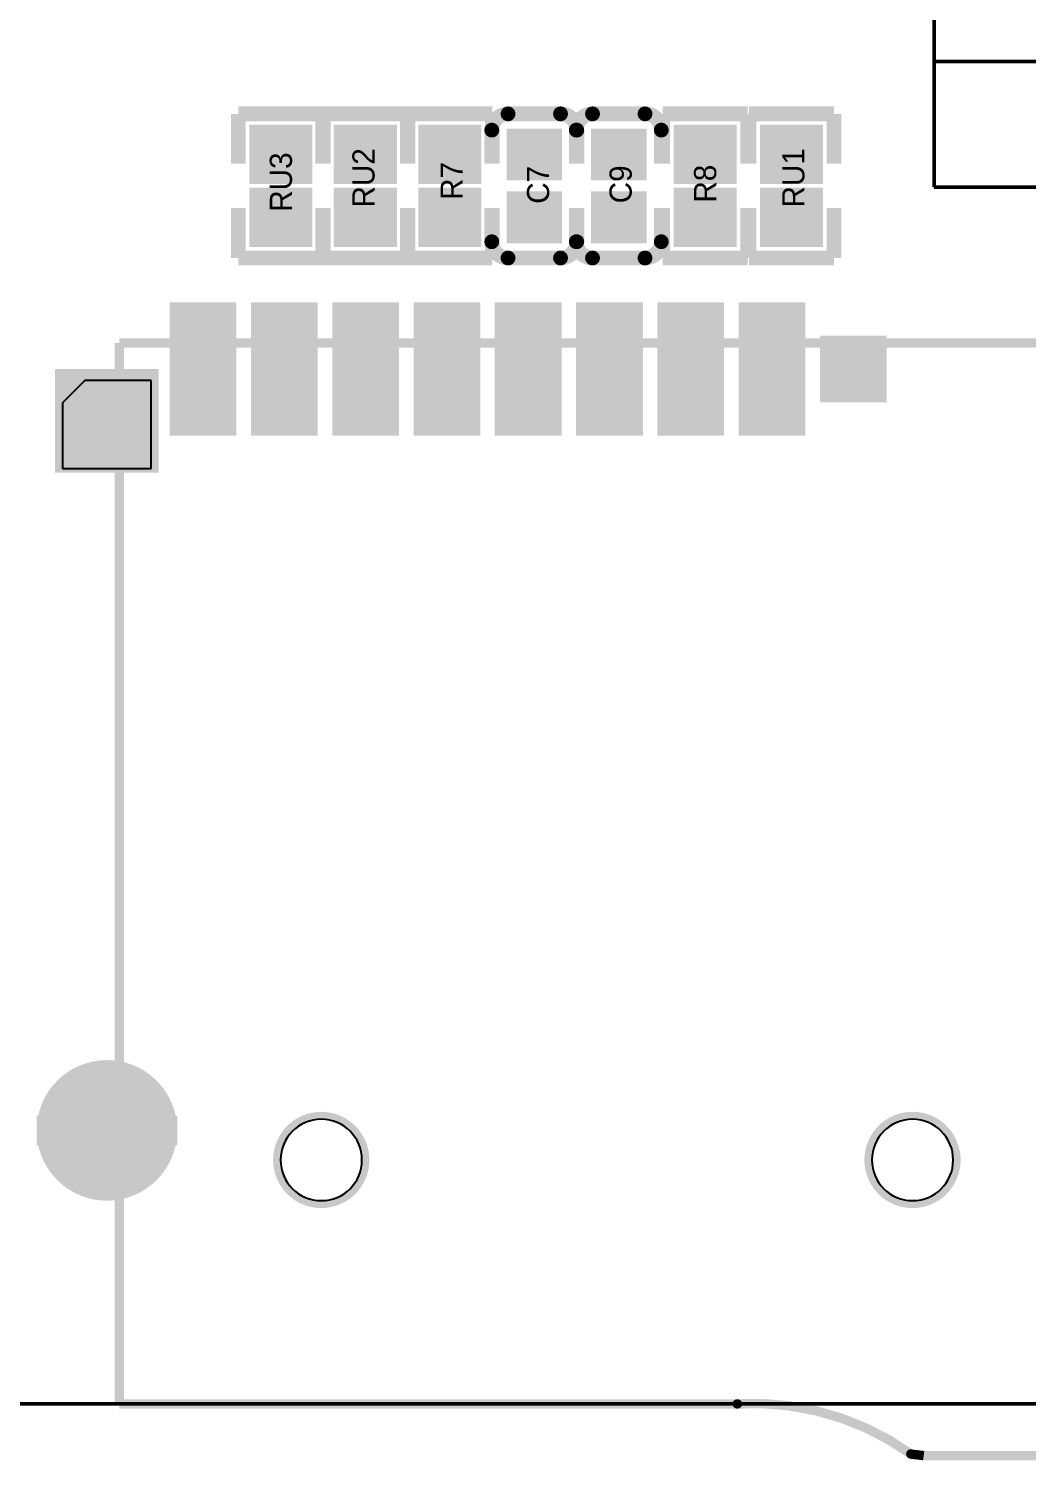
# Model space of a CAD drawing. Header units: millimetres. Extents: x -73.5 to 21.8, y -0.8 to 75.3.
# Drawn here: x -26.27 to -12.76, y -0.79 to 18.58 of the extents above; entities that cross this region are included whole.
import ezdxf

# ---------------------------------------------------------------- set-up
doc = ezdxf.new("R2010")
doc.units = ezdxf.units.MM
for name, color, linetype in [('BottomLayer', 5, 'Continuous'), ('BottomOverlay', 54, 'Continuous'), ('BottomSolder', 6, 'Continuous'), ('KeepOutLayer', 6, 'Continuous'), ('MidLayer1', 16, 'Continuous'), ('MidLayer2', 76, 'Continuous'), ('MultiLayer', 9, 'Continuous'), ('TopLayer', 1, 'Continuous'), ('TopOverlay', 2, 'Continuous'), ('TopPaste', 8, 'Continuous'), ('TopSolder', 216, 'Continuous')]:
    doc.layers.add(name, color=color, linetype=linetype)

msp = doc.modelspace()

# ---------------------------------------------------------------- linework, layer by layer
at = {"layer": 'BottomLayer'}
for points in [[(-22.863, 3.275, 1), (-21.763, 3.275, 1)], [(-14.863, 3.275, 1), (-13.763, 3.275, 1)]]:
    msp.add_lwpolyline(points, format="xyb", close=True, dxfattribs=at)
at = {"layer": 'BottomOverlay', "const_width": 0.05}
for points in [[(-14.021, 16.434), (-14.021, 30.226)], [(-14.021, 18.136), (-6.02, 18.136)], [(-14.021, 16.434), (-10.109, 16.434)]]:
    msp.add_lwpolyline(points, dxfattribs=at)
at = {"layer": 'BottomSolder', "const_width": 0.102}
for points in [[(-22.914, 3.275, 1), (-21.713, 3.275, 1)], [(-14.914, 3.275, 1), (-13.713, 3.275, 1)]]:
    msp.add_lwpolyline(points, format="xyb", close=True, dxfattribs=at)
at = {"layer": 'KeepOutLayer', "const_width": 0.05}
msp.add_lwpolyline([(-63.932, -0.025), (-1.727, -0.025)], dxfattribs=at)
at = {"layer": 'MidLayer1'}
for points in [[(-22.863, 3.275, 1), (-21.763, 3.275, 1)], [(-14.863, 3.275, 1), (-13.763, 3.275, 1)]]:
    msp.add_lwpolyline(points, format="xyb", close=True, dxfattribs=at)
at = {"layer": 'MidLayer2'}
for points in [[(-22.863, 3.275, 1), (-21.763, 3.275, 1)], [(-14.863, 3.275, 1), (-13.763, 3.275, 1)]]:
    msp.add_lwpolyline(points, format="xyb", close=True, dxfattribs=at)
at = {"layer": 'MultiLayer'}
for points in [[(-22.863, 3.275, 1), (-21.763, 3.275, 1)], [(-14.863, 3.275, 1), (-13.763, 3.275, 1)]]:
    msp.add_lwpolyline(points, format="xyb", close=True, dxfattribs=at)
at = {"layer": 'TopLayer'}
for p, q in [((-25.513, 13.818), (-25.813, 13.518)), ((-24.613, 13.818), (-25.513, 13.818)), ((-24.613, 12.629), (-24.613, 13.818)), ((-25.813, 13.518), (-25.813, 12.629)), ((-25.813, 12.629), (-24.613, 12.629))]:
    msp.add_line(p, q, dxfattribs=at)
for points, const_width in [([(-23.022, 16.577), (-23.022, 17.177)], 0.325), ([(-22.698, 16.577), (-22.698, 17.177)], 0.325), ([(-21.879, 16.577), (-21.879, 17.177)], 0.325), ([(-21.555, 16.577), (-21.555, 17.177)], 0.325), ([(-20.736, 17.177), (-20.736, 16.577)], 0.325), ([(-20.412, 17.177), (-20.412, 16.577)], 0.325), ([(-19.593, 16.577), (-19.593, 17.177)], 0.325), ([(-19.269, 16.577), (-19.269, 17.177)], 0.325), ([(-18.45, 16.577), (-18.45, 17.177)], 0.325), ([(-18.126, 16.577), (-18.126, 17.177)], 0.325), ([(-17.282, 17.177), (-17.282, 16.577)], 0.325), ([(-16.957, 17.177), (-16.957, 16.577)], 0.325), ([(-16.114, 16.577), (-16.114, 17.177)], 0.325), ([(-15.789, 16.577), (-15.789, 17.177)], 0.325), ([(-23.185, 17.027), (-22.535, 17.027)], 0.3), ([(-22.042, 17.027), (-21.392, 17.027)], 0.3), ([(-20.249, 17.027), (-20.899, 17.027)], 0.3), ([(-19.756, 17.027), (-19.106, 17.027)], 0.3), ([(-18.613, 17.027), (-17.963, 17.027)], 0.3), ([(-16.795, 17.027), (-17.445, 17.027)], 0.3), ([(-16.276, 17.027), (-15.626, 17.027)], 0.3), ([(-23.185, 16.727), (-22.535, 16.727)], 0.3), ([(-22.042, 16.727), (-21.392, 16.727)], 0.3), ([(-20.249, 16.727), (-20.899, 16.727)], 0.3), ([(-19.756, 16.727), (-19.106, 16.727)], 0.3), ([(-18.613, 16.727), (-17.963, 16.727)], 0.3), ([(-16.795, 16.727), (-17.445, 16.727)], 0.3), ([(-16.276, 16.727), (-15.626, 16.727)], 0.3), ([(-23.022, 15.727), (-23.022, 16.327)], 0.325), ([(-22.698, 15.727), (-22.698, 16.327)], 0.325), ([(-21.879, 15.727), (-21.879, 16.327)], 0.325), ([(-21.555, 15.727), (-21.555, 16.327)], 0.325), ([(-20.736, 16.327), (-20.736, 15.727)], 0.325), ([(-20.412, 16.327), (-20.412, 15.727)], 0.325), ([(-19.593, 15.727), (-19.593, 16.327)], 0.325), ([(-19.269, 15.727), (-19.269, 16.327)], 0.325), ([(-18.45, 15.727), (-18.45, 16.327)], 0.325), ([(-18.126, 15.727), (-18.126, 16.327)], 0.325), ([(-17.282, 16.327), (-17.282, 15.727)], 0.325), ([(-16.957, 16.327), (-16.957, 15.727)], 0.325), ([(-16.114, 15.727), (-16.114, 16.327)], 0.325), ([(-15.789, 15.727), (-15.789, 16.327)], 0.325), ([(-23.185, 16.177), (-22.535, 16.177)], 0.3), ([(-22.042, 16.177), (-21.392, 16.177)], 0.3), ([(-20.249, 16.177), (-20.899, 16.177)], 0.3), ([(-19.756, 16.177), (-19.106, 16.177)], 0.3), ([(-18.613, 16.177), (-17.963, 16.177)], 0.3), ([(-16.795, 16.177), (-17.445, 16.177)], 0.3), ([(-16.276, 16.177), (-15.626, 16.177)], 0.3), ([(-23.185, 15.877), (-22.535, 15.877)], 0.3), ([(-22.042, 15.877), (-21.392, 15.877)], 0.3), ([(-20.249, 15.877), (-20.899, 15.877)], 0.3), ([(-19.756, 15.877), (-19.106, 15.877)], 0.3), ([(-18.613, 15.877), (-17.963, 15.877)], 0.3), ([(-16.795, 15.877), (-17.445, 15.877)], 0.3), ([(-16.276, 15.877), (-15.626, 15.877)], 0.3), ([(-24.088, 13.175), (-24.088, 14.775)], 0.35), ([(-23.738, 13.175), (-23.738, 14.775)], 0.35), ([(-22.988, 13.175), (-22.988, 14.775)], 0.35), ([(-22.638, 13.175), (-22.638, 14.775)], 0.35), ([(-21.888, 13.175), (-21.888, 14.775)], 0.35), ([(-21.538, 13.175), (-21.538, 14.775)], 0.35), ([(-20.788, 13.175), (-20.788, 14.775)], 0.35), ([(-20.438, 13.175), (-20.438, 14.775)], 0.35), ([(-19.688, 13.175), (-19.688, 14.775)], 0.35), ([(-19.338, 13.175), (-19.338, 14.775)], 0.35), ([(-18.588, 13.175), (-18.588, 14.775)], 0.35), ([(-18.238, 13.175), (-18.238, 14.775)], 0.35), ([(-17.488, 13.175), (-17.488, 14.775)], 0.35), ([(-17.138, 13.175), (-17.138, 14.775)], 0.35), ([(-16.388, 13.175), (-16.388, 14.775)], 0.35), ([(-16.038, 13.175), (-16.038, 14.775)], 0.35), ([(-24.263, 14.375), (-23.563, 14.375)], 0.8), ([(-23.163, 14.375), (-22.463, 14.375)], 0.8), ([(-22.063, 14.375), (-21.363, 14.375)], 0.8), ([(-20.963, 14.375), (-20.263, 14.375)], 0.8), ([(-19.863, 14.375), (-19.163, 14.375)], 0.8), ([(-18.763, 14.375), (-18.063, 14.375)], 0.8), ([(-17.663, 14.375), (-16.963, 14.375)], 0.8), ([(-16.563, 14.375), (-15.863, 14.375)], 0.8), ([(-15.289, 13.525), (-15.289, 14.425)], 0.35), ([(-14.939, 13.525), (-14.939, 14.425)], 0.35), ([(-25.513, 13.875), (-25.513, 12.675)], 0.6), ([(-24.913, 13.875), (-24.913, 12.675)], 0.6), ([(-24.263, 13.575), (-23.563, 13.575)], 0.8), ([(-23.163, 13.575), (-22.463, 13.575)], 0.8), ([(-22.063, 13.575), (-21.363, 13.575)], 0.8), ([(-20.963, 13.575), (-20.263, 13.575)], 0.8), ([(-19.863, 13.575), (-19.163, 13.575)], 0.8), ([(-18.763, 13.575), (-18.063, 13.575)], 0.8), ([(-17.663, 13.575), (-16.963, 13.575)], 0.8), ([(-16.563, 13.575), (-15.863, 13.575)], 0.8), ([(-25.813, 13.575), (-24.613, 13.575)], 0.6), ([(-25.813, 12.975), (-24.613, 12.975)], 0.6), ([(-25.638, 3.475), (-25.638, 3.875)], 0.85), ([(-24.788, 3.475), (-24.788, 3.875)], 0.85)]:
    msp.add_lwpolyline(points, dxfattribs=dict(at, const_width=const_width))
for points, const_width in [([(-23.01, 16.877, 1), (-22.71, 16.877, 1)], 0.3), ([(-21.867, 16.877, 1), (-21.567, 16.877, 1)], 0.3), ([(-20.724, 16.877, 1), (-20.424, 16.877, 1)], 0.3), ([(-19.581, 16.877, 1), (-19.281, 16.877, 1)], 0.3), ([(-18.438, 16.877, 1), (-18.138, 16.877, 1)], 0.3), ([(-17.27, 16.877, 1), (-16.97, 16.877, 1)], 0.3), ([(-16.101, 16.877, 1), (-15.801, 16.877, 1)], 0.3), ([(-23.01, 16.027, 1), (-22.71, 16.027, 1)], 0.3), ([(-21.867, 16.027, 1), (-21.567, 16.027, 1)], 0.3), ([(-20.724, 16.027, 1), (-20.424, 16.027, 1)], 0.3), ([(-19.581, 16.027, 1), (-19.281, 16.027, 1)], 0.3), ([(-18.438, 16.027, 1), (-18.138, 16.027, 1)], 0.3), ([(-17.27, 16.027, 1), (-16.97, 16.027, 1)], 0.3), ([(-16.101, 16.027, 1), (-15.801, 16.027, 1)], 0.3), ([(-24.088, 13.975, 1), (-23.738, 13.975, 1)], 0.35), ([(-22.988, 13.975, 1), (-22.638, 13.975, 1)], 0.35), ([(-21.888, 13.975, 1), (-21.538, 13.975, 1)], 0.35), ([(-20.788, 13.975, 1), (-20.438, 13.975, 1)], 0.35), ([(-19.688, 13.975, 1), (-19.338, 13.975, 1)], 0.35), ([(-18.588, 13.975, 1), (-18.238, 13.975, 1)], 0.35), ([(-17.488, 13.975, 1), (-17.138, 13.975, 1)], 0.35), ([(-16.388, 13.975, 1), (-16.038, 13.975, 1)], 0.35), ([(-15.289, 13.975, 1), (-14.939, 13.975, 1)], 0.35), ([(-25.513, 13.275, 1), (-24.913, 13.275, 1)], 0.6), ([(-25.638, 3.675, 1), (-24.788, 3.675, 1)], 0.85)]:
    msp.add_lwpolyline(points, format="xyb", close=True, dxfattribs=dict(at, const_width=const_width))
for points, const_width in [([(-15.289, 14.425, 1), (-14.939, 14.425)], 0.35), ([(-14.939, 13.525, 1), (-15.289, 13.525)], 0.35), ([(-24.788, 3.475, 1), (-25.638, 3.475)], 0.85), ([(-25.638, 3.875, 1), (-24.788, 3.875)], 0.85)]:
    msp.add_lwpolyline(points, format="xyb", dxfattribs=dict(at, const_width=const_width))
for points in [[(-22.863, 3.275, 1), (-21.763, 3.275, 1)], [(-14.863, 3.275, 1), (-13.763, 3.275, 1)]]:
    msp.add_lwpolyline(points, format="xyb", close=True, dxfattribs=at)
at = {"layer": 'TopOverlay'}
for points, const_width in [([(-23.435, 16.752), (-23.435, 17.427)], 0.2), ([(-23.435, 17.427), (-22.285, 17.427)], 0.2), ([(-22.292, 16.752), (-22.292, 17.427)], 0.2), ([(-22.292, 17.427), (-21.142, 17.427)], 0.2), ([(-22.285, 16.752), (-22.285, 17.427)], 0.2), ([(-21.149, 16.752), (-21.149, 17.427)], 0.2), ([(-21.149, 17.427), (-19.999, 17.427)], 0.2), ([(-21.142, 16.752), (-21.142, 17.427)], 0.2), ([(-19.999, 16.752), (-19.999, 17.427)], 0.2), ([(-19.786, 17.427), (-19.076, 17.427)], 0.2), ([(-18.643, 17.427), (-17.933, 17.427)], 0.2), ([(-17.695, 16.752), (-17.695, 17.427)], 0.2), ([(-17.695, 17.427), (-16.545, 17.427)], 0.2), ([(-16.545, 16.752), (-16.545, 17.427)], 0.2), ([(-16.526, 16.752), (-16.526, 17.427)], 0.2), ([(-16.526, 17.427), (-15.376, 17.427)], 0.2), ([(-15.376, 16.752), (-15.376, 17.427)], 0.2), ([(-20.006, 16.752), (-20.006, 17.202)], 0.2), ([(-18.863, 16.752), (-18.863, 17.202)], 0.2), ([(-18.856, 16.752), (-18.856, 17.202)], 0.2), ([(-17.713, 16.752), (-17.713, 17.202)], 0.2), ([(-23.435, 15.477), (-23.435, 16.152)], 0.2), ([(-22.292, 15.477), (-22.292, 16.152)], 0.2), ([(-22.285, 15.477), (-22.285, 16.152)], 0.2), ([(-21.149, 15.477), (-21.149, 16.152)], 0.2), ([(-21.142, 15.477), (-21.142, 16.152)], 0.2), ([(-20.006, 15.702), (-20.006, 16.152)], 0.2), ([(-19.999, 15.477), (-19.999, 16.152)], 0.2), ([(-18.863, 15.702), (-18.863, 16.152)], 0.2), ([(-18.856, 15.702), (-18.856, 16.152)], 0.2), ([(-17.713, 15.702), (-17.713, 16.152)], 0.2), ([(-17.695, 15.477), (-17.695, 16.152)], 0.2), ([(-16.545, 15.477), (-16.545, 16.152)], 0.2), ([(-16.526, 15.477), (-16.526, 16.152)], 0.2), ([(-15.376, 15.477), (-15.376, 16.152)], 0.2), ([(-23.435, 15.477), (-22.285, 15.477)], 0.2), ([(-22.292, 15.477), (-21.142, 15.477)], 0.2), ([(-21.149, 15.477), (-19.999, 15.477)], 0.2), ([(-19.786, 15.477), (-19.076, 15.477)], 0.2), ([(-18.643, 15.477), (-17.933, 15.477)], 0.2), ([(-17.695, 15.477), (-16.545, 15.477)], 0.2), ([(-16.526, 15.477), (-15.376, 15.477)], 0.2), ([(-25.044, 14.326), (-10.312, 14.326)], 0.127), ([(-25.044, -0.025), (-25.044, 14.326)], 0.127), ([(-25.044, -0.025), (-16.682, -0.025)], 0.127), ([(-14.335, -0.704), (-14.162, -0.725)], 0.127), ([(-14.162, -0.725), (-10.312, -0.725)], 0.127)]:
    msp.add_lwpolyline(points, dxfattribs=dict(at, const_width=const_width))
for points, const_width in [([(-20.006, 17.207, -0.414214), (-19.786, 17.427)], 0.2), ([(-19.076, 17.427, -0.414214), (-18.856, 17.207)], 0.2), ([(-18.863, 17.207, -0.414214), (-18.643, 17.427)], 0.2), ([(-17.933, 17.427, -0.414214), (-17.713, 17.207)], 0.2), ([(-19.786, 15.477, -0.414214), (-20.006, 15.697)], 0.2), ([(-18.856, 15.697, -0.414214), (-19.076, 15.477)], 0.2), ([(-18.643, 15.477, -0.414214), (-18.863, 15.697)], 0.2), ([(-17.713, 15.697, -0.414214), (-17.933, 15.477)], 0.2), ([(-16.683, -0.025, -0.171831), (-14.336, -0.703)], 0.127)]:
    msp.add_lwpolyline(points, format="xyb", dxfattribs=dict(at, const_width=const_width))
for points, const_width in [([(-19.836, 17.427, 1), (-19.736, 17.427, 1)], 0.1), ([(-19.126, 17.427, 1), (-19.026, 17.427, 1)], 0.1), ([(-18.693, 17.427, 1), (-18.593, 17.427, 1)], 0.1), ([(-17.983, 17.427, 1), (-17.883, 17.427, 1)], 0.1), ([(-20.056, 17.207, 1), (-19.956, 17.207, 1)], 0.1), ([(-18.913, 17.207, 1), (-18.813, 17.207, 1)], 0.1), ([(-18.906, 17.207, 1), (-18.806, 17.207, 1)], 0.1), ([(-17.763, 17.207, 1), (-17.663, 17.207, 1)], 0.1), ([(-20.056, 15.697, 1), (-19.956, 15.697, 1)], 0.1), ([(-18.913, 15.697, 1), (-18.813, 15.697, 1)], 0.1), ([(-18.906, 15.697, 1), (-18.806, 15.697, 1)], 0.1), ([(-17.763, 15.697, 1), (-17.663, 15.697, 1)], 0.1), ([(-19.836, 15.477, 1), (-19.736, 15.477, 1)], 0.1), ([(-19.126, 15.477, 1), (-19.026, 15.477, 1)], 0.1), ([(-18.693, 15.477, 1), (-18.593, 15.477, 1)], 0.1), ([(-17.983, 15.477, 1), (-17.883, 15.477, 1)], 0.1), ([(-16.715, -0.025, 1), (-16.651, -0.025, 1)], 0.0635), ([(-14.368, -0.703, 1), (-14.304, -0.703, 1)], 0.0635)]:
    msp.add_lwpolyline(points, format="xyb", close=True, dxfattribs=dict(at, const_width=const_width))
at = {"layer": 'TopPaste'}
for points, const_width in [([(-23.022, 16.577), (-23.022, 17.177)], 0.325), ([(-22.698, 16.577), (-22.698, 17.177)], 0.325), ([(-21.879, 16.577), (-21.879, 17.177)], 0.325), ([(-21.555, 16.577), (-21.555, 17.177)], 0.325), ([(-20.736, 17.177), (-20.736, 16.577)], 0.325), ([(-20.412, 17.177), (-20.412, 16.577)], 0.325), ([(-19.593, 16.577), (-19.593, 17.177)], 0.325), ([(-19.269, 16.577), (-19.269, 17.177)], 0.325), ([(-18.45, 16.577), (-18.45, 17.177)], 0.325), ([(-18.126, 16.577), (-18.126, 17.177)], 0.325), ([(-17.282, 17.177), (-17.282, 16.577)], 0.325), ([(-16.957, 17.177), (-16.957, 16.577)], 0.325), ([(-16.114, 16.577), (-16.114, 17.177)], 0.325), ([(-15.789, 16.577), (-15.789, 17.177)], 0.325), ([(-23.185, 17.027), (-22.535, 17.027)], 0.3), ([(-22.042, 17.027), (-21.392, 17.027)], 0.3), ([(-20.249, 17.027), (-20.899, 17.027)], 0.3), ([(-19.756, 17.027), (-19.106, 17.027)], 0.3), ([(-18.613, 17.027), (-17.963, 17.027)], 0.3), ([(-16.795, 17.027), (-17.445, 17.027)], 0.3), ([(-16.276, 17.027), (-15.626, 17.027)], 0.3), ([(-23.185, 16.727), (-22.535, 16.727)], 0.3), ([(-22.042, 16.727), (-21.392, 16.727)], 0.3), ([(-20.249, 16.727), (-20.899, 16.727)], 0.3), ([(-19.756, 16.727), (-19.106, 16.727)], 0.3), ([(-18.613, 16.727), (-17.963, 16.727)], 0.3), ([(-16.795, 16.727), (-17.445, 16.727)], 0.3), ([(-16.276, 16.727), (-15.626, 16.727)], 0.3), ([(-23.022, 15.727), (-23.022, 16.327)], 0.325), ([(-22.698, 15.727), (-22.698, 16.327)], 0.325), ([(-21.879, 15.727), (-21.879, 16.327)], 0.325), ([(-21.555, 15.727), (-21.555, 16.327)], 0.325), ([(-20.736, 16.327), (-20.736, 15.727)], 0.325), ([(-20.412, 16.327), (-20.412, 15.727)], 0.325), ([(-19.593, 15.727), (-19.593, 16.327)], 0.325), ([(-19.269, 15.727), (-19.269, 16.327)], 0.325), ([(-18.45, 15.727), (-18.45, 16.327)], 0.325), ([(-18.126, 15.727), (-18.126, 16.327)], 0.325), ([(-17.282, 16.327), (-17.282, 15.727)], 0.325), ([(-16.957, 16.327), (-16.957, 15.727)], 0.325), ([(-16.114, 15.727), (-16.114, 16.327)], 0.325), ([(-15.789, 15.727), (-15.789, 16.327)], 0.325), ([(-23.185, 16.177), (-22.535, 16.177)], 0.3), ([(-22.042, 16.177), (-21.392, 16.177)], 0.3), ([(-20.249, 16.177), (-20.899, 16.177)], 0.3), ([(-19.756, 16.177), (-19.106, 16.177)], 0.3), ([(-18.613, 16.177), (-17.963, 16.177)], 0.3), ([(-16.795, 16.177), (-17.445, 16.177)], 0.3), ([(-16.276, 16.177), (-15.626, 16.177)], 0.3), ([(-23.185, 15.877), (-22.535, 15.877)], 0.3), ([(-22.042, 15.877), (-21.392, 15.877)], 0.3), ([(-20.249, 15.877), (-20.899, 15.877)], 0.3), ([(-19.756, 15.877), (-19.106, 15.877)], 0.3), ([(-18.613, 15.877), (-17.963, 15.877)], 0.3), ([(-16.795, 15.877), (-17.445, 15.877)], 0.3), ([(-16.276, 15.877), (-15.626, 15.877)], 0.3), ([(-24.088, 13.175), (-24.088, 14.775)], 0.35), ([(-23.738, 13.175), (-23.738, 14.775)], 0.35), ([(-22.988, 13.175), (-22.988, 14.775)], 0.35), ([(-22.638, 13.175), (-22.638, 14.775)], 0.35), ([(-21.888, 13.175), (-21.888, 14.775)], 0.35), ([(-21.538, 13.175), (-21.538, 14.775)], 0.35), ([(-20.788, 13.175), (-20.788, 14.775)], 0.35), ([(-20.438, 13.175), (-20.438, 14.775)], 0.35), ([(-19.688, 13.175), (-19.688, 14.775)], 0.35), ([(-19.338, 13.175), (-19.338, 14.775)], 0.35), ([(-18.588, 13.175), (-18.588, 14.775)], 0.35), ([(-18.238, 13.175), (-18.238, 14.775)], 0.35), ([(-17.488, 13.175), (-17.488, 14.775)], 0.35), ([(-17.138, 13.175), (-17.138, 14.775)], 0.35), ([(-16.388, 13.175), (-16.388, 14.775)], 0.35), ([(-16.038, 13.175), (-16.038, 14.775)], 0.35), ([(-24.263, 14.375), (-23.563, 14.375)], 0.8), ([(-23.163, 14.375), (-22.463, 14.375)], 0.8), ([(-22.063, 14.375), (-21.363, 14.375)], 0.8), ([(-20.963, 14.375), (-20.263, 14.375)], 0.8), ([(-19.863, 14.375), (-19.163, 14.375)], 0.8), ([(-18.763, 14.375), (-18.063, 14.375)], 0.8), ([(-17.663, 14.375), (-16.963, 14.375)], 0.8), ([(-16.563, 14.375), (-15.863, 14.375)], 0.8), ([(-15.289, 13.525), (-15.289, 14.425)], 0.35), ([(-14.939, 13.525), (-14.939, 14.425)], 0.35), ([(-25.513, 13.875), (-25.513, 12.675)], 0.6), ([(-24.913, 13.875), (-24.913, 12.675)], 0.6), ([(-24.263, 13.575), (-23.563, 13.575)], 0.8), ([(-23.163, 13.575), (-22.463, 13.575)], 0.8), ([(-22.063, 13.575), (-21.363, 13.575)], 0.8), ([(-20.963, 13.575), (-20.263, 13.575)], 0.8), ([(-19.863, 13.575), (-19.163, 13.575)], 0.8), ([(-18.763, 13.575), (-18.063, 13.575)], 0.8), ([(-17.663, 13.575), (-16.963, 13.575)], 0.8), ([(-16.563, 13.575), (-15.863, 13.575)], 0.8), ([(-25.813, 13.575), (-24.613, 13.575)], 0.6), ([(-25.813, 12.975), (-24.613, 12.975)], 0.6), ([(-25.638, 3.475), (-25.638, 3.875)], 0.85), ([(-24.788, 3.475), (-24.788, 3.875)], 0.85)]:
    msp.add_lwpolyline(points, dxfattribs=dict(at, const_width=const_width))
for points, const_width in [([(-23.01, 16.877, 1), (-22.71, 16.877, 1)], 0.3), ([(-21.867, 16.877, 1), (-21.567, 16.877, 1)], 0.3), ([(-20.724, 16.877, 1), (-20.424, 16.877, 1)], 0.3), ([(-19.581, 16.877, 1), (-19.281, 16.877, 1)], 0.3), ([(-18.438, 16.877, 1), (-18.138, 16.877, 1)], 0.3), ([(-17.27, 16.877, 1), (-16.97, 16.877, 1)], 0.3), ([(-16.101, 16.877, 1), (-15.801, 16.877, 1)], 0.3), ([(-23.01, 16.027, 1), (-22.71, 16.027, 1)], 0.3), ([(-21.867, 16.027, 1), (-21.567, 16.027, 1)], 0.3), ([(-20.724, 16.027, 1), (-20.424, 16.027, 1)], 0.3), ([(-19.581, 16.027, 1), (-19.281, 16.027, 1)], 0.3), ([(-18.438, 16.027, 1), (-18.138, 16.027, 1)], 0.3), ([(-17.27, 16.027, 1), (-16.97, 16.027, 1)], 0.3), ([(-16.101, 16.027, 1), (-15.801, 16.027, 1)], 0.3), ([(-24.088, 13.975, 1), (-23.738, 13.975, 1)], 0.35), ([(-22.988, 13.975, 1), (-22.638, 13.975, 1)], 0.35), ([(-21.888, 13.975, 1), (-21.538, 13.975, 1)], 0.35), ([(-20.788, 13.975, 1), (-20.438, 13.975, 1)], 0.35), ([(-19.688, 13.975, 1), (-19.338, 13.975, 1)], 0.35), ([(-18.588, 13.975, 1), (-18.238, 13.975, 1)], 0.35), ([(-17.488, 13.975, 1), (-17.138, 13.975, 1)], 0.35), ([(-16.388, 13.975, 1), (-16.038, 13.975, 1)], 0.35), ([(-15.289, 13.975, 1), (-14.939, 13.975, 1)], 0.35), ([(-25.513, 13.275, 1), (-24.913, 13.275, 1)], 0.6), ([(-25.638, 3.675, 1), (-24.788, 3.675, 1)], 0.85)]:
    msp.add_lwpolyline(points, format="xyb", close=True, dxfattribs=dict(at, const_width=const_width))
for points, const_width in [([(-15.289, 14.425, 1), (-14.939, 14.425)], 0.35), ([(-14.939, 13.525, 1), (-15.289, 13.525)], 0.35), ([(-24.788, 3.475, 1), (-25.638, 3.475)], 0.85), ([(-25.638, 3.875, 1), (-24.788, 3.875)], 0.85)]:
    msp.add_lwpolyline(points, format="xyb", dxfattribs=dict(at, const_width=const_width))
at = {"layer": 'TopSolder'}
for points, const_width in [([(-23.073, 16.476), (-23.073, 17.279)], 0.427), ([(-22.647, 16.476), (-22.647, 17.279)], 0.427), ([(-21.93, 16.476), (-21.93, 17.279)], 0.427), ([(-21.504, 16.476), (-21.504, 17.279)], 0.427), ([(-20.787, 17.279), (-20.787, 16.476)], 0.427), ([(-20.361, 17.279), (-20.361, 16.476)], 0.427), ([(-17.333, 17.279), (-17.333, 16.476)], 0.427), ([(-16.906, 17.279), (-16.906, 16.476)], 0.427), ([(-16.164, 16.476), (-16.164, 17.279)], 0.427), ([(-15.738, 16.476), (-15.738, 17.279)], 0.427), ([(-23.287, 17.078), (-22.433, 17.078)], 0.402), ([(-22.144, 17.078), (-21.29, 17.078)], 0.402), ([(-20.147, 17.078), (-21.001, 17.078)], 0.402), ([(-19.619, 16.527), (-19.619, 17.228)], 0.376), ([(-19.243, 16.527), (-19.243, 17.228)], 0.376), ([(-18.476, 16.527), (-18.476, 17.228)], 0.376), ([(-18.1, 16.527), (-18.1, 17.228)], 0.376), ([(-16.693, 17.078), (-17.546, 17.078)], 0.402), ([(-16.378, 17.078), (-15.525, 17.078)], 0.402), ([(-19.807, 17.053), (-19.055, 17.053)], 0.351), ([(-18.664, 17.053), (-17.912, 17.053)], 0.351), ([(-23.287, 16.677), (-22.433, 16.677)], 0.402), ([(-22.144, 16.677), (-21.29, 16.677)], 0.402), ([(-20.147, 16.677), (-21.001, 16.677)], 0.402), ([(-19.807, 16.702), (-19.055, 16.702)], 0.351), ([(-18.664, 16.702), (-17.912, 16.702)], 0.351), ([(-16.693, 16.677), (-17.546, 16.677)], 0.402), ([(-16.378, 16.677), (-15.525, 16.677)], 0.402), ([(-23.073, 15.626), (-23.073, 16.429)], 0.427), ([(-22.647, 15.626), (-22.647, 16.429)], 0.427), ([(-21.93, 15.626), (-21.93, 16.429)], 0.427), ([(-21.504, 15.626), (-21.504, 16.429)], 0.427), ([(-20.787, 16.429), (-20.787, 15.626)], 0.427), ([(-20.361, 16.429), (-20.361, 15.626)], 0.427), ([(-19.619, 15.677), (-19.619, 16.378)], 0.376), ([(-19.243, 15.677), (-19.243, 16.378)], 0.376), ([(-18.476, 15.677), (-18.476, 16.378)], 0.376), ([(-18.1, 15.677), (-18.1, 16.378)], 0.376), ([(-17.333, 16.429), (-17.333, 15.626)], 0.427), ([(-16.906, 16.429), (-16.906, 15.626)], 0.427), ([(-16.164, 15.626), (-16.164, 16.429)], 0.427), ([(-15.738, 15.626), (-15.738, 16.429)], 0.427), ([(-23.287, 16.228), (-22.433, 16.228)], 0.402), ([(-22.144, 16.228), (-21.29, 16.228)], 0.402), ([(-20.147, 16.228), (-21.001, 16.228)], 0.402), ([(-19.807, 16.203), (-19.055, 16.203)], 0.351), ([(-18.664, 16.203), (-17.912, 16.203)], 0.351), ([(-16.693, 16.228), (-17.546, 16.228)], 0.402), ([(-16.378, 16.228), (-15.525, 16.228)], 0.402), ([(-23.287, 15.827), (-22.433, 15.827)], 0.402), ([(-22.144, 15.827), (-21.29, 15.827)], 0.402), ([(-20.147, 15.827), (-21.001, 15.827)], 0.402), ([(-19.807, 15.852), (-19.055, 15.852)], 0.351), ([(-18.664, 15.852), (-17.912, 15.852)], 0.351), ([(-16.693, 15.827), (-17.546, 15.827)], 0.402), ([(-16.378, 15.827), (-15.525, 15.827)], 0.402), ([(-24.139, 13.073), (-24.139, 14.876)], 0.452), ([(-23.688, 13.073), (-23.688, 14.876)], 0.452), ([(-23.039, 13.073), (-23.039, 14.876)], 0.452), ([(-22.588, 13.073), (-22.588, 14.876)], 0.452), ([(-21.939, 13.073), (-21.939, 14.876)], 0.452), ([(-21.488, 13.073), (-21.488, 14.876)], 0.452), ([(-20.839, 13.073), (-20.839, 14.876)], 0.452), ([(-20.388, 13.073), (-20.388, 14.876)], 0.452), ([(-19.739, 13.073), (-19.739, 14.876)], 0.452), ([(-19.288, 13.073), (-19.288, 14.876)], 0.452), ([(-18.639, 13.073), (-18.639, 14.876)], 0.452), ([(-18.188, 13.073), (-18.188, 14.876)], 0.452), ([(-17.539, 13.073), (-17.539, 14.876)], 0.452), ([(-17.088, 13.073), (-17.088, 14.876)], 0.452), ([(-16.439, 13.073), (-16.439, 14.876)], 0.452), ([(-15.988, 13.073), (-15.988, 14.876)], 0.452), ([(-24.365, 14.425), (-23.462, 14.425)], 0.902), ([(-23.265, 14.425), (-22.362, 14.425)], 0.902), ([(-22.165, 14.425), (-21.262, 14.425)], 0.902), ([(-21.065, 14.425), (-20.162, 14.425)], 0.902), ([(-19.965, 14.425), (-19.062, 14.425)], 0.902), ([(-18.865, 14.425), (-17.962, 14.425)], 0.902), ([(-17.765, 14.425), (-16.862, 14.425)], 0.902), ([(-16.665, 14.425), (-15.762, 14.425)], 0.902), ([(-15.339, 13.525), (-15.339, 14.425)], 0.452), ([(-14.888, 13.525), (-14.888, 14.425)], 0.452), ([(-25.564, 13.976), (-25.564, 12.573)], 0.702), ([(-24.863, 13.976), (-24.863, 12.573)], 0.702), ([(-25.915, 13.625), (-24.512, 13.625)], 0.702), ([(-24.365, 13.524), (-23.462, 13.524)], 0.902), ([(-23.265, 13.524), (-22.362, 13.524)], 0.902), ([(-22.165, 13.524), (-21.262, 13.524)], 0.902), ([(-21.065, 13.524), (-20.162, 13.524)], 0.902), ([(-19.965, 13.524), (-19.062, 13.524)], 0.902), ([(-18.865, 13.524), (-17.962, 13.524)], 0.902), ([(-17.765, 13.524), (-16.862, 13.524)], 0.902), ([(-16.665, 13.524), (-15.762, 13.524)], 0.902), ([(-25.915, 12.924), (-24.512, 12.924)], 0.702), ([(-25.689, 3.475), (-25.689, 3.875)], 0.952), ([(-24.738, 3.475), (-24.738, 3.875)], 0.952)]:
    msp.add_lwpolyline(points, dxfattribs=dict(at, const_width=const_width))
for points, const_width in [([(-23.061, 16.877, 1), (-22.659, 16.877, 1)], 0.402), ([(-21.918, 16.877, 1), (-21.516, 16.877, 1)], 0.402), ([(-20.775, 16.877, 1), (-20.373, 16.877, 1)], 0.402), ([(-17.32, 16.877, 1), (-16.919, 16.877, 1)], 0.402), ([(-16.152, 16.877, 1), (-15.75, 16.877, 1)], 0.402), ([(-19.606, 16.877, 1), (-19.256, 16.877, 1)], 0.351), ([(-18.463, 16.877, 1), (-18.113, 16.877, 1)], 0.351), ([(-23.061, 16.027, 1), (-22.659, 16.027, 1)], 0.402), ([(-21.918, 16.027, 1), (-21.516, 16.027, 1)], 0.402), ([(-20.775, 16.027, 1), (-20.373, 16.027, 1)], 0.402), ([(-19.606, 16.027, 1), (-19.256, 16.027, 1)], 0.351), ([(-18.463, 16.027, 1), (-18.113, 16.027, 1)], 0.351), ([(-17.32, 16.027, 1), (-16.919, 16.027, 1)], 0.402), ([(-16.152, 16.027, 1), (-15.75, 16.027, 1)], 0.402), ([(-24.139, 13.975, 1), (-23.688, 13.975, 1)], 0.452), ([(-23.039, 13.975, 1), (-22.588, 13.975, 1)], 0.452), ([(-21.939, 13.975, 1), (-21.488, 13.975, 1)], 0.452), ([(-20.839, 13.975, 1), (-20.388, 13.975, 1)], 0.452), ([(-19.739, 13.975, 1), (-19.288, 13.975, 1)], 0.452), ([(-18.639, 13.975, 1), (-18.188, 13.975, 1)], 0.452), ([(-17.539, 13.975, 1), (-17.088, 13.975, 1)], 0.452), ([(-16.439, 13.975, 1), (-15.988, 13.975, 1)], 0.452), ([(-15.339, 13.975, 1), (-14.888, 13.975, 1)], 0.452), ([(-25.564, 13.275, 1), (-24.863, 13.275, 1)], 0.702), ([(-25.689, 3.675, 1), (-24.738, 3.675, 1)], 0.952), ([(-22.914, 3.275, 1), (-21.713, 3.275, 1)], 0.102), ([(-14.914, 3.275, 1), (-13.713, 3.275, 1)], 0.102)]:
    msp.add_lwpolyline(points, format="xyb", close=True, dxfattribs=dict(at, const_width=const_width))
for points, const_width in [([(-15.339, 14.425, 1), (-14.888, 14.425)], 0.452), ([(-14.888, 13.525, 1), (-15.339, 13.525)], 0.452), ([(-24.738, 3.475, 1), (-25.689, 3.475)], 0.952), ([(-25.689, 3.875, 1), (-24.738, 3.875)], 0.952)]:
    msp.add_lwpolyline(points, format="xyb", dxfattribs=dict(at, const_width=const_width))

# ---------------------------------------------------------------- texts
at = {"layer": 'TopOverlay'}
for s, p in [('RU3', (-22.71, 16.103)), ('RU2', (-21.592, 16.16)), ('RU1', (-15.776, 16.16)), ('R7', (-20.399, 16.263)), ('C7', (-19.23, 16.21)), ('C9', (-18.113, 16.217)), ('R8', (-16.97, 16.226))]:
    msp.add_text(s, height=0.3, rotation=90, dxfattribs=at).set_placement(p)

doc.saveas('drawing.dxf')
